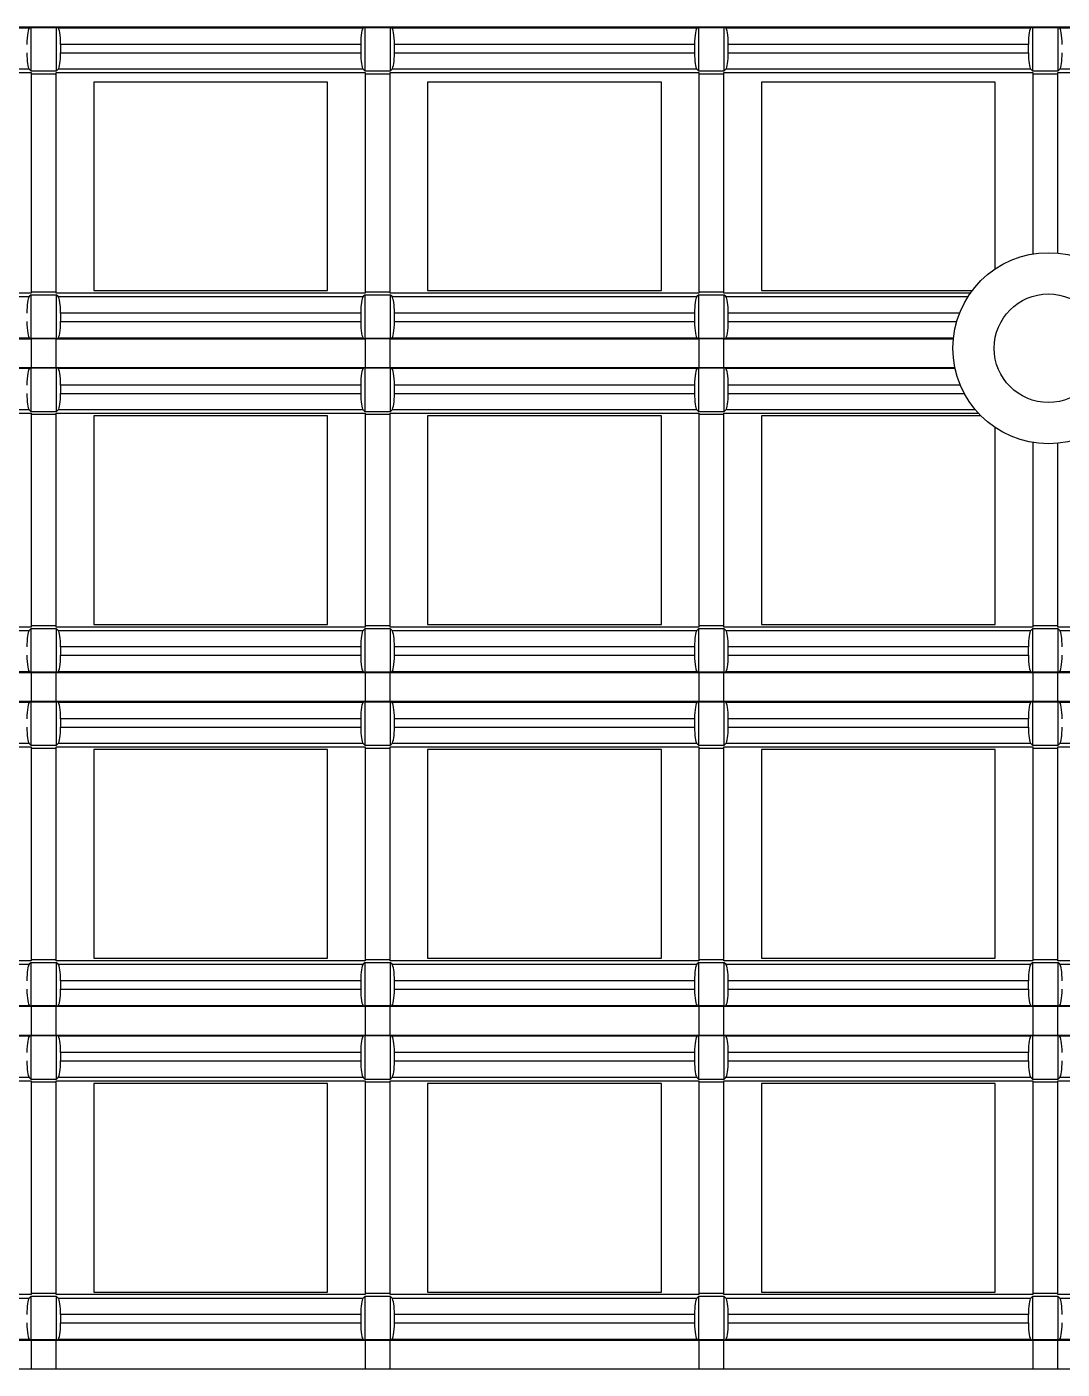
# Model space of a CAD drawing. Header units: inches. Extents: x 0 to 653, y 0 to 346.
# Drawn here: x 79.72 to 92.12, y 303.21 to 319.29 of the extents above; entities that cross this region are included whole.
import ezdxf

# ---------------------------------------------------------------- set-up
doc = ezdxf.new("R2010")
doc.units = ezdxf.units.IN
doc.header["$LTSCALE"] = 35.925693
doc.header["$MEASUREMENT"] = 0
doc.layers.get('0').update_dxf_attribs({"linetype": 'CONTINUOUS'})
doc.layers.add('2', color=7, linetype='CONTINUOUS')
doc.layers.add('71', color=7, linetype='CONTINUOUS')

msp = doc.modelspace()

# ---------------------------------------------------------------- linework, layer by layer
at = {"color": 3, "linetype": 'Continuous'}
msp.add_circle((91.96, 315.44), 0.65, dxfattribs=at)
at = {"layer": '2', "color": 132, "linetype": 'Continuous', "true_color": 0x00cccc}
for p, q in [((0, 319.291), (127.845, 319.291)), ((127.845, 319.287), (0, 319.287)), ((76.091, 319.28), (79.754, 319.28)), ((79.772, 319.284), (79.754, 319.28)), ((79.772, 318.76), (79.772, 319.284)), ((79.772, 319.284), (80.072, 319.284)), ((80.072, 319.284), (80.072, 318.76)), ((80.091, 319.28), (80.072, 319.284)), ((80.091, 319.28), (83.754, 319.28)), ((83.772, 319.284), (83.754, 319.28)), ((83.772, 318.76), (83.772, 319.284)), ((83.772, 319.284), (84.072, 319.284)), ((84.072, 319.284), (84.072, 318.76)), ((84.09, 319.28), (84.072, 319.284)), ((84.09, 319.28), (87.754, 319.28)), ((87.772, 319.284), (87.754, 319.28)), ((87.772, 318.76), (87.772, 319.284)), ((87.772, 319.284), (88.072, 319.284)), ((88.072, 319.284), (88.072, 318.76)), ((88.09, 319.28), (88.072, 319.284)), ((88.09, 319.28), (91.754, 319.28)), ((91.772, 319.284), (91.754, 319.28)), ((91.772, 318.76), (91.772, 319.284)), ((91.772, 319.284), (92.072, 319.284)), ((92.072, 319.284), (92.072, 318.76)), ((92.09, 319.28), (92.072, 319.284)), ((92.09, 319.28), (95.753, 319.28)), ((80.125, 318.981), (80.125, 319.08)), ((83.72, 319.08), (80.125, 319.08)), ((80.125, 318.981), (83.72, 318.981)), ((83.72, 319.08), (83.72, 318.981)), ((84.125, 318.981), (84.125, 319.08)), ((87.72, 319.08), (84.125, 319.08)), ((84.125, 318.981), (87.72, 318.981)), ((87.72, 319.08), (87.72, 318.981)), ((88.124, 318.981), (88.124, 319.08)), ((91.719, 319.08), (88.124, 319.08)), ((88.124, 318.981), (91.719, 318.981)), ((91.719, 319.08), (91.719, 318.981)), ((76.072, 318.743), (79.772, 318.743)), ((79.749, 318.784), (76.095, 318.784)), ((79.749, 318.784), (79.772, 318.76)), ((80.072, 318.76), (79.772, 318.76)), ((79.772, 318.743), (79.772, 316.099)), ((80.072, 318.725), (79.772, 318.725)), ((80.072, 318.76), (80.095, 318.784)), ((80.072, 316.099), (80.072, 318.743)), ((80.072, 318.743), (83.772, 318.743)), ((83.749, 318.784), (80.095, 318.784)), ((83.749, 318.784), (83.772, 318.76)), ((84.072, 318.76), (83.772, 318.76)), ((83.772, 318.743), (83.772, 316.099)), ((84.072, 318.725), (83.772, 318.725)), ((84.072, 318.76), (84.095, 318.784)), ((84.072, 316.099), (84.072, 318.743)), ((84.072, 318.743), (87.772, 318.743)), ((87.749, 318.784), (84.095, 318.784)), ((87.749, 318.784), (87.772, 318.76)), ((88.072, 318.76), (87.772, 318.76)), ((87.772, 318.743), (87.772, 316.099)), ((88.072, 318.725), (87.772, 318.725)), ((88.072, 318.76), (88.095, 318.784)), ((88.072, 316.099), (88.072, 318.743)), ((88.072, 318.743), (91.772, 318.743)), ((91.749, 318.784), (88.095, 318.784)), ((91.749, 318.784), (91.772, 318.76)), ((92.072, 318.76), (91.772, 318.76)), ((91.772, 318.743), (91.772, 316.57)), ((92.072, 318.725), (91.772, 318.725)), ((92.072, 318.76), (92.095, 318.784)), ((92.072, 316.58), (92.072, 318.743)), ((92.072, 318.743), (95.772, 318.743)), ((95.749, 318.784), (92.095, 318.784)), ((80.522, 318.63), (80.522, 316.13)), ((83.322, 318.63), (80.522, 318.63)), ((83.322, 316.13), (83.322, 318.63)), ((84.522, 318.63), (84.522, 316.13)), ((87.322, 318.63), (84.522, 318.63)), ((87.322, 316.13), (87.322, 318.63)), ((88.522, 318.63), (88.522, 316.13)), ((91.322, 318.63), (88.522, 318.63)), ((91.322, 316.391), (91.322, 318.63)), ((79.772, 316.099), (76.072, 316.099)), ((79.772, 316.081), (79.749, 316.058)), ((79.772, 316.116), (80.072, 316.116)), ((79.772, 315.558), (79.772, 316.081)), ((79.772, 316.081), (80.072, 316.081)), ((83.772, 316.099), (80.072, 316.099)), ((80.072, 316.081), (80.072, 315.558)), ((80.095, 316.058), (80.072, 316.081)), ((80.522, 316.13), (83.322, 316.13)), ((83.772, 316.081), (83.749, 316.058)), ((83.772, 316.116), (84.072, 316.116)), ((83.772, 315.558), (83.772, 316.081)), ((83.772, 316.081), (84.072, 316.081)), ((87.772, 316.099), (84.072, 316.099)), ((84.072, 316.081), (84.072, 315.558)), ((84.095, 316.058), (84.072, 316.081)), ((84.522, 316.13), (87.322, 316.13)), ((87.772, 316.081), (87.749, 316.058)), ((87.772, 316.116), (88.072, 316.116)), ((87.772, 315.558), (87.772, 316.081)), ((87.772, 316.081), (88.072, 316.081)), ((91.023, 316.099), (88.072, 316.099)), ((88.072, 316.081), (88.072, 315.558)), ((88.095, 316.058), (88.072, 316.081)), ((88.522, 316.13), (91.046, 316.13)), ((76.095, 316.058), (79.749, 316.058)), ((80.095, 316.058), (83.749, 316.058)), ((84.095, 316.058), (87.749, 316.058)), ((88.095, 316.058), (90.995, 316.058)), ((80.125, 315.761), (80.125, 315.861)), ((83.72, 315.861), (80.125, 315.861)), ((80.125, 315.761), (83.72, 315.761)), ((83.72, 315.861), (83.72, 315.761)), ((84.125, 315.761), (84.125, 315.861)), ((87.72, 315.861), (84.125, 315.861)), ((84.125, 315.761), (87.72, 315.761)), ((87.72, 315.861), (87.72, 315.761)), ((88.124, 315.761), (88.124, 315.861)), ((90.895, 315.861), (88.124, 315.861)), ((88.124, 315.761), (90.86, 315.761)), ((76.072, 315.554), (79.772, 315.554)), ((79.754, 315.561), (76.091, 315.561)), ((79.754, 315.561), (79.772, 315.558)), ((80.072, 315.558), (79.772, 315.558)), ((79.772, 315.554), (79.772, 315.206)), ((80.072, 315.551), (79.772, 315.551)), ((80.072, 315.558), (80.091, 315.561)), ((80.072, 315.206), (80.072, 315.554)), ((80.072, 315.554), (83.772, 315.554)), ((83.754, 315.561), (80.091, 315.561)), ((83.754, 315.561), (83.772, 315.558)), ((84.072, 315.558), (83.772, 315.558)), ((83.772, 315.554), (83.772, 315.206)), ((84.072, 315.551), (83.772, 315.551)), ((84.072, 315.558), (84.09, 315.561)), ((84.072, 315.206), (84.072, 315.554)), ((84.072, 315.554), (87.772, 315.554)), ((87.754, 315.561), (84.09, 315.561)), ((87.754, 315.561), (87.772, 315.558)), ((88.072, 315.558), (87.772, 315.558)), ((87.772, 315.554), (87.772, 315.206)), ((88.072, 315.551), (87.772, 315.551)), ((88.072, 315.558), (88.09, 315.561)), ((88.072, 315.206), (88.072, 315.554)), ((88.072, 315.554), (90.82, 315.554)), ((90.821, 315.561), (88.09, 315.561)), ((79.772, 315.206), (76.072, 315.206)), ((76.091, 315.199), (79.754, 315.199)), ((79.772, 315.203), (79.754, 315.199)), ((79.772, 315.21), (80.072, 315.21)), ((79.772, 314.679), (79.772, 315.203)), ((79.772, 315.203), (80.072, 315.203)), ((83.772, 315.206), (80.072, 315.206)), ((80.072, 315.203), (80.072, 314.679)), ((80.091, 315.199), (80.072, 315.203)), ((80.091, 315.199), (83.754, 315.199)), ((83.772, 315.203), (83.754, 315.199)), ((83.772, 315.21), (84.072, 315.21)), ((83.772, 314.679), (83.772, 315.203)), ((83.772, 315.203), (84.072, 315.203)), ((87.772, 315.206), (84.072, 315.206)), ((84.072, 315.203), (84.072, 314.679)), ((84.09, 315.199), (84.072, 315.203)), ((84.09, 315.199), (87.754, 315.199)), ((87.772, 315.203), (87.754, 315.199)), ((87.772, 315.21), (88.072, 315.21)), ((87.772, 314.679), (87.772, 315.203)), ((87.772, 315.203), (88.072, 315.203)), ((90.838, 315.206), (88.072, 315.206)), ((88.072, 315.203), (88.072, 314.679)), ((88.09, 315.199), (88.072, 315.203)), ((88.09, 315.199), (90.84, 315.199)), ((80.125, 314.899), (80.125, 314.999)), ((83.72, 314.999), (80.125, 314.999)), ((83.72, 314.999), (83.72, 314.899)), ((84.125, 314.899), (84.125, 314.999)), ((87.72, 314.999), (84.125, 314.999)), ((87.72, 314.999), (87.72, 314.899)), ((88.124, 314.899), (88.124, 314.999)), ((90.903, 314.999), (88.124, 314.999)), ((80.125, 314.899), (83.72, 314.899)), ((84.125, 314.899), (87.72, 314.899)), ((88.124, 314.899), (90.95, 314.899)), ((76.072, 314.661), (79.772, 314.661)), ((79.749, 314.702), (76.095, 314.702)), ((79.749, 314.702), (79.772, 314.679)), ((80.072, 314.679), (79.772, 314.679)), ((79.772, 314.661), (79.772, 312.099)), ((80.072, 314.644), (79.772, 314.644)), ((80.072, 314.679), (80.095, 314.702)), ((80.072, 312.099), (80.072, 314.661)), ((80.072, 314.661), (83.772, 314.661)), ((83.749, 314.702), (80.095, 314.702)), ((80.522, 314.63), (80.522, 312.13)), ((83.322, 314.63), (80.522, 314.63)), ((83.322, 312.13), (83.322, 314.63)), ((83.749, 314.702), (83.772, 314.679)), ((84.072, 314.679), (83.772, 314.679)), ((83.772, 314.661), (83.772, 312.099)), ((84.072, 314.644), (83.772, 314.644)), ((84.072, 314.679), (84.095, 314.702)), ((84.072, 312.099), (84.072, 314.661)), ((84.072, 314.661), (87.772, 314.661)), ((87.749, 314.702), (84.095, 314.702)), ((84.522, 314.63), (84.522, 312.13)), ((87.322, 314.63), (84.522, 314.63)), ((87.322, 312.13), (87.322, 314.63)), ((87.749, 314.702), (87.772, 314.679)), ((88.072, 314.679), (87.772, 314.679)), ((87.772, 314.661), (87.772, 312.099)), ((88.072, 314.644), (87.772, 314.644)), ((88.072, 314.679), (88.095, 314.702)), ((88.072, 312.099), (88.072, 314.661)), ((88.072, 314.661), (91.12, 314.661)), ((91.083, 314.702), (88.095, 314.702)), ((88.522, 314.63), (88.522, 312.13)), ((91.15, 314.63), (88.522, 314.63)), ((91.322, 312.13), (91.322, 314.489)), ((91.772, 314.31), (91.772, 312.099)), ((92.072, 312.099), (92.072, 314.3)), ((79.772, 312.099), (76.072, 312.099)), ((76.095, 312.058), (79.749, 312.058)), ((79.772, 312.081), (79.749, 312.058)), ((79.772, 312.117), (80.072, 312.117)), ((79.772, 311.558), (79.772, 312.081)), ((79.772, 312.081), (80.072, 312.081)), ((83.772, 312.099), (80.072, 312.099)), ((80.072, 312.081), (80.072, 311.558)), ((80.095, 312.058), (80.072, 312.081)), ((80.095, 312.058), (83.749, 312.058)), ((80.522, 312.13), (83.322, 312.13)), ((83.772, 312.081), (83.749, 312.058)), ((83.772, 312.117), (84.072, 312.117)), ((83.772, 311.558), (83.772, 312.081)), ((83.772, 312.081), (84.072, 312.081)), ((87.772, 312.099), (84.072, 312.099)), ((84.072, 312.081), (84.072, 311.558)), ((84.095, 312.058), (84.072, 312.081)), ((84.095, 312.058), (87.749, 312.058)), ((84.522, 312.13), (87.322, 312.13)), ((87.772, 312.081), (87.749, 312.058)), ((87.772, 312.117), (88.072, 312.117)), ((87.772, 311.558), (87.772, 312.081)), ((87.772, 312.081), (88.072, 312.081)), ((91.772, 312.099), (88.072, 312.099)), ((88.072, 312.081), (88.072, 311.558)), ((88.095, 312.058), (88.072, 312.081)), ((88.095, 312.058), (91.749, 312.058)), ((88.522, 312.13), (91.322, 312.13)), ((91.772, 312.081), (91.749, 312.058)), ((91.772, 312.117), (92.072, 312.117)), ((91.772, 311.558), (91.772, 312.081)), ((91.772, 312.081), (92.072, 312.081)), ((95.772, 312.099), (92.072, 312.099)), ((92.072, 312.081), (92.072, 311.558)), ((92.095, 312.058), (92.072, 312.081)), ((92.095, 312.058), (95.749, 312.058)), ((80.125, 311.761), (80.125, 311.861)), ((83.72, 311.861), (80.125, 311.861)), ((80.125, 311.761), (83.72, 311.761)), ((83.72, 311.861), (83.72, 311.761)), ((84.125, 311.761), (84.125, 311.861)), ((87.72, 311.861), (84.125, 311.861)), ((84.125, 311.761), (87.72, 311.761)), ((87.72, 311.861), (87.72, 311.761)), ((88.124, 311.761), (88.124, 311.861)), ((91.719, 311.861), (88.124, 311.861)), ((88.124, 311.761), (91.719, 311.761)), ((91.719, 311.861), (91.719, 311.761)), ((79.754, 311.561), (76.091, 311.561)), ((79.754, 311.561), (79.772, 311.558)), ((80.072, 311.558), (80.091, 311.561)), ((83.754, 311.561), (80.091, 311.561)), ((83.754, 311.561), (83.772, 311.558)), ((84.072, 311.558), (84.09, 311.561)), ((87.754, 311.561), (84.09, 311.561)), ((87.754, 311.561), (87.772, 311.558)), ((88.072, 311.558), (88.09, 311.561)), ((91.754, 311.561), (88.09, 311.561)), ((91.754, 311.561), (91.772, 311.558)), ((92.072, 311.558), (92.09, 311.561)), ((95.753, 311.561), (92.09, 311.561)), ((76.072, 311.554), (79.772, 311.554)), ((80.072, 311.558), (79.772, 311.558)), ((79.772, 311.554), (79.772, 311.206)), ((80.072, 311.551), (79.772, 311.551)), ((80.072, 311.206), (80.072, 311.554)), ((80.072, 311.554), (83.772, 311.554)), ((84.072, 311.558), (83.772, 311.558)), ((83.772, 311.554), (83.772, 311.206)), ((84.072, 311.551), (83.772, 311.551)), ((84.072, 311.206), (84.072, 311.554)), ((84.072, 311.554), (87.772, 311.554)), ((88.072, 311.558), (87.772, 311.558)), ((87.772, 311.554), (87.772, 311.206)), ((88.072, 311.551), (87.772, 311.551)), ((88.072, 311.206), (88.072, 311.554)), ((88.072, 311.554), (91.772, 311.554)), ((92.072, 311.558), (91.772, 311.558)), ((91.772, 311.554), (91.772, 311.206)), ((92.072, 311.551), (91.772, 311.551)), ((92.072, 311.206), (92.072, 311.554)), ((92.072, 311.554), (95.772, 311.554)), ((79.772, 311.206), (76.072, 311.206)), ((76.091, 311.199), (79.754, 311.199)), ((79.772, 311.203), (79.754, 311.199)), ((79.772, 311.21), (80.072, 311.21)), ((79.772, 310.679), (79.772, 311.203)), ((79.772, 311.203), (80.072, 311.203)), ((83.772, 311.206), (80.072, 311.206)), ((80.072, 311.203), (80.072, 310.679)), ((80.091, 311.199), (80.072, 311.203)), ((80.091, 311.199), (83.754, 311.199)), ((83.772, 311.203), (83.754, 311.199)), ((83.772, 311.21), (84.072, 311.21)), ((83.772, 310.679), (83.772, 311.203)), ((83.772, 311.203), (84.072, 311.203)), ((87.772, 311.206), (84.072, 311.206)), ((84.072, 311.203), (84.072, 310.679)), ((84.09, 311.199), (84.072, 311.203)), ((84.09, 311.199), (87.754, 311.199)), ((87.772, 311.203), (87.754, 311.199)), ((87.772, 311.21), (88.072, 311.21)), ((87.772, 310.679), (87.772, 311.203)), ((87.772, 311.203), (88.072, 311.203)), ((91.772, 311.206), (88.072, 311.206)), ((88.072, 311.203), (88.072, 310.679)), ((88.09, 311.199), (88.072, 311.203)), ((88.09, 311.199), (91.754, 311.199)), ((91.772, 311.203), (91.754, 311.199)), ((91.772, 311.21), (92.072, 311.21)), ((91.772, 310.679), (91.772, 311.203)), ((91.772, 311.203), (92.072, 311.203)), ((95.772, 311.206), (92.072, 311.206)), ((92.072, 311.203), (92.072, 310.679)), ((92.09, 311.199), (92.072, 311.203)), ((92.09, 311.199), (95.753, 311.199)), ((80.125, 310.899), (80.125, 310.999)), ((83.72, 310.999), (80.125, 310.999)), ((83.72, 310.999), (83.72, 310.899)), ((84.125, 310.899), (84.125, 310.999)), ((87.72, 310.999), (84.125, 310.999)), ((87.72, 310.999), (87.72, 310.899)), ((88.124, 310.899), (88.124, 310.999)), ((91.719, 310.999), (88.124, 310.999)), ((91.719, 310.999), (91.719, 310.899)), ((80.125, 310.899), (83.72, 310.899)), ((84.125, 310.899), (87.72, 310.899)), ((88.124, 310.899), (91.719, 310.899)), ((76.072, 310.662), (79.772, 310.662)), ((79.749, 310.702), (76.095, 310.702)), ((79.749, 310.702), (79.772, 310.679)), ((80.072, 310.679), (79.772, 310.679)), ((79.772, 310.662), (79.772, 308.099)), ((80.072, 310.644), (79.772, 310.644)), ((80.072, 310.679), (80.095, 310.702)), ((80.072, 308.099), (80.072, 310.662)), ((80.072, 310.662), (83.772, 310.662)), ((83.749, 310.702), (80.095, 310.702)), ((80.522, 310.63), (80.522, 308.13)), ((83.322, 310.63), (80.522, 310.63)), ((83.322, 308.13), (83.322, 310.63)), ((83.749, 310.702), (83.772, 310.679)), ((84.072, 310.679), (83.772, 310.679)), ((83.772, 310.662), (83.772, 308.099)), ((84.072, 310.644), (83.772, 310.644)), ((84.072, 310.679), (84.095, 310.702)), ((84.072, 308.099), (84.072, 310.662)), ((84.072, 310.662), (87.772, 310.662)), ((87.749, 310.702), (84.095, 310.702)), ((84.522, 310.63), (84.522, 308.13)), ((87.322, 310.63), (84.522, 310.63)), ((87.322, 308.13), (87.322, 310.63)), ((87.749, 310.702), (87.772, 310.679)), ((88.072, 310.679), (87.772, 310.679)), ((87.772, 310.662), (87.772, 308.099)), ((88.072, 310.644), (87.772, 310.644)), ((88.072, 310.679), (88.095, 310.702)), ((88.072, 308.099), (88.072, 310.662)), ((88.072, 310.662), (91.772, 310.662)), ((91.749, 310.702), (88.095, 310.702)), ((88.522, 310.63), (88.522, 308.13)), ((91.322, 310.63), (88.522, 310.63)), ((91.322, 308.13), (91.322, 310.63)), ((91.749, 310.702), (91.772, 310.679)), ((92.072, 310.679), (91.772, 310.679)), ((91.772, 310.662), (91.772, 308.099)), ((92.072, 310.644), (91.772, 310.644)), ((92.072, 310.679), (92.095, 310.702)), ((92.072, 308.099), (92.072, 310.662)), ((92.072, 310.662), (95.772, 310.662)), ((95.749, 310.702), (92.095, 310.702)), ((79.772, 308.099), (76.072, 308.099)), ((76.095, 308.058), (79.749, 308.058)), ((79.772, 308.081), (79.749, 308.058)), ((79.772, 308.117), (80.072, 308.117)), ((79.772, 307.558), (79.772, 308.081)), ((79.772, 308.081), (80.072, 308.081)), ((83.772, 308.099), (80.072, 308.099)), ((80.072, 308.081), (80.072, 307.558)), ((80.095, 308.058), (80.072, 308.081)), ((80.095, 308.058), (83.749, 308.058)), ((80.522, 308.13), (83.322, 308.13)), ((83.772, 308.081), (83.749, 308.058)), ((83.772, 308.117), (84.072, 308.117)), ((83.772, 307.558), (83.772, 308.081)), ((83.772, 308.081), (84.072, 308.081)), ((87.772, 308.099), (84.072, 308.099)), ((84.072, 308.081), (84.072, 307.558)), ((84.095, 308.058), (84.072, 308.081)), ((84.095, 308.058), (87.749, 308.058)), ((84.522, 308.13), (87.322, 308.13)), ((87.772, 308.081), (87.749, 308.058)), ((87.772, 308.117), (88.072, 308.117)), ((87.772, 307.558), (87.772, 308.081)), ((87.772, 308.081), (88.072, 308.081)), ((91.772, 308.099), (88.072, 308.099)), ((88.072, 308.081), (88.072, 307.558)), ((88.095, 308.058), (88.072, 308.081)), ((88.095, 308.058), (91.749, 308.058)), ((88.522, 308.13), (91.322, 308.13)), ((91.772, 308.081), (91.749, 308.058)), ((91.772, 308.117), (92.072, 308.117)), ((91.772, 307.558), (91.772, 308.081)), ((91.772, 308.081), (92.072, 308.081)), ((95.772, 308.099), (92.072, 308.099)), ((92.072, 308.081), (92.072, 307.558)), ((92.095, 308.058), (92.072, 308.081)), ((92.095, 308.058), (95.749, 308.058)), ((80.125, 307.761), (80.125, 307.861)), ((83.72, 307.861), (80.125, 307.861)), ((83.72, 307.861), (83.72, 307.761)), ((84.125, 307.761), (84.125, 307.861)), ((87.72, 307.861), (84.125, 307.861)), ((87.72, 307.861), (87.72, 307.761)), ((88.124, 307.761), (88.124, 307.861)), ((91.719, 307.861), (88.124, 307.861)), ((91.719, 307.861), (91.719, 307.761)), ((80.125, 307.761), (83.72, 307.761)), ((84.125, 307.761), (87.72, 307.761)), ((88.124, 307.761), (91.719, 307.761)), ((76.072, 307.554), (79.772, 307.554)), ((79.754, 307.561), (76.091, 307.561)), ((79.754, 307.561), (79.772, 307.558)), ((80.072, 307.558), (79.772, 307.558)), ((79.772, 307.554), (79.772, 307.206)), ((80.072, 307.551), (79.772, 307.551)), ((80.072, 307.558), (80.091, 307.561)), ((80.072, 307.206), (80.072, 307.554)), ((80.072, 307.554), (83.772, 307.554)), ((83.754, 307.561), (80.091, 307.561)), ((83.754, 307.561), (83.772, 307.558)), ((84.072, 307.558), (83.772, 307.558)), ((83.772, 307.554), (83.772, 307.206)), ((84.072, 307.551), (83.772, 307.551)), ((84.072, 307.558), (84.09, 307.561)), ((84.072, 307.206), (84.072, 307.554)), ((84.072, 307.554), (87.772, 307.554)), ((87.754, 307.561), (84.09, 307.561)), ((87.754, 307.561), (87.772, 307.558)), ((88.072, 307.558), (87.772, 307.558)), ((87.772, 307.554), (87.772, 307.206)), ((88.072, 307.551), (87.772, 307.551)), ((88.072, 307.558), (88.09, 307.561)), ((88.072, 307.206), (88.072, 307.554)), ((88.072, 307.554), (91.772, 307.554)), ((91.754, 307.561), (88.09, 307.561)), ((91.754, 307.561), (91.772, 307.558)), ((92.072, 307.558), (91.772, 307.558)), ((91.772, 307.554), (91.772, 307.206)), ((92.072, 307.551), (91.772, 307.551)), ((92.072, 307.558), (92.09, 307.561)), ((92.072, 307.206), (92.072, 307.554)), ((92.072, 307.554), (95.772, 307.554)), ((95.753, 307.561), (92.09, 307.561)), ((79.772, 307.206), (76.072, 307.206)), ((76.091, 307.199), (79.754, 307.199)), ((79.772, 307.203), (79.754, 307.199)), ((79.772, 307.21), (80.072, 307.21)), ((79.772, 306.679), (79.772, 307.203)), ((79.772, 307.203), (80.072, 307.203)), ((83.772, 307.206), (80.072, 307.206)), ((80.072, 307.203), (80.072, 306.679)), ((80.091, 307.199), (80.072, 307.203)), ((80.091, 307.199), (83.754, 307.199)), ((83.772, 307.203), (83.754, 307.199)), ((83.772, 307.21), (84.072, 307.21)), ((83.772, 306.679), (83.772, 307.203)), ((83.772, 307.203), (84.072, 307.203)), ((87.772, 307.206), (84.072, 307.206)), ((84.072, 307.203), (84.072, 306.679)), ((84.09, 307.199), (84.072, 307.203)), ((84.09, 307.199), (87.754, 307.199)), ((87.772, 307.203), (87.754, 307.199)), ((87.772, 307.21), (88.072, 307.21)), ((87.772, 306.679), (87.772, 307.203)), ((87.772, 307.203), (88.072, 307.203)), ((91.772, 307.206), (88.072, 307.206)), ((88.072, 307.203), (88.072, 306.679)), ((88.09, 307.199), (88.072, 307.203)), ((88.09, 307.199), (91.754, 307.199)), ((91.772, 307.203), (91.754, 307.199)), ((91.772, 307.21), (92.072, 307.21)), ((91.772, 306.679), (91.772, 307.203)), ((91.772, 307.203), (92.072, 307.203)), ((95.772, 307.206), (92.072, 307.206)), ((92.072, 307.203), (92.072, 306.679)), ((92.09, 307.199), (92.072, 307.203)), ((92.09, 307.199), (95.753, 307.199)), ((80.125, 306.899), (80.125, 306.999)), ((83.72, 306.999), (80.125, 306.999)), ((80.125, 306.899), (83.72, 306.899)), ((83.72, 306.999), (83.72, 306.899)), ((84.125, 306.899), (84.125, 306.999)), ((87.72, 306.999), (84.125, 306.999)), ((84.125, 306.899), (87.72, 306.899)), ((87.72, 306.999), (87.72, 306.899)), ((88.124, 306.899), (88.124, 306.999)), ((91.719, 306.999), (88.124, 306.999)), ((88.124, 306.899), (91.719, 306.899)), ((91.719, 306.999), (91.719, 306.899)), ((76.072, 306.662), (79.772, 306.662)), ((79.749, 306.703), (76.095, 306.703)), ((79.749, 306.703), (79.772, 306.679)), ((80.072, 306.679), (79.772, 306.679)), ((79.772, 306.662), (79.772, 304.099)), ((80.072, 306.644), (79.772, 306.644)), ((80.072, 306.679), (80.095, 306.703)), ((80.072, 304.099), (80.072, 306.662)), ((80.072, 306.662), (83.772, 306.662)), ((83.749, 306.703), (80.095, 306.703)), ((80.522, 306.63), (80.522, 304.13)), ((83.322, 306.63), (80.522, 306.63)), ((83.322, 304.13), (83.322, 306.63)), ((83.749, 306.703), (83.772, 306.679)), ((84.072, 306.679), (83.772, 306.679)), ((83.772, 306.662), (83.772, 304.099)), ((84.072, 306.644), (83.772, 306.644)), ((84.072, 306.679), (84.095, 306.703)), ((84.072, 304.099), (84.072, 306.662)), ((84.072, 306.662), (87.772, 306.662)), ((87.749, 306.703), (84.095, 306.703)), ((84.522, 306.63), (84.522, 304.13)), ((87.322, 306.63), (84.522, 306.63)), ((87.322, 304.13), (87.322, 306.63)), ((87.749, 306.703), (87.772, 306.679)), ((88.072, 306.679), (87.772, 306.679)), ((87.772, 306.662), (87.772, 304.099)), ((88.072, 306.644), (87.772, 306.644)), ((88.072, 306.679), (88.095, 306.703)), ((88.072, 304.099), (88.072, 306.662)), ((88.072, 306.662), (91.772, 306.662)), ((91.749, 306.703), (88.095, 306.703)), ((88.522, 306.63), (88.522, 304.13)), ((91.322, 306.63), (88.522, 306.63)), ((91.322, 304.13), (91.322, 306.63)), ((91.749, 306.703), (91.772, 306.679)), ((92.072, 306.679), (91.772, 306.679)), ((91.772, 306.662), (91.772, 304.099)), ((92.072, 306.644), (91.772, 306.644)), ((92.072, 306.679), (92.095, 306.703)), ((92.072, 304.099), (92.072, 306.662)), ((92.072, 306.662), (95.772, 306.662)), ((95.749, 306.703), (92.095, 306.703)), ((79.772, 304.099), (76.072, 304.099)), ((76.095, 304.058), (79.749, 304.058)), ((79.772, 304.081), (79.749, 304.058)), ((79.772, 304.117), (80.072, 304.117)), ((79.772, 303.558), (79.772, 304.081)), ((79.772, 304.081), (80.072, 304.081)), ((83.772, 304.099), (80.072, 304.099)), ((80.072, 304.081), (80.072, 303.558)), ((80.095, 304.058), (80.072, 304.081)), ((80.095, 304.058), (83.749, 304.058)), ((80.522, 304.13), (83.322, 304.13)), ((83.772, 304.081), (83.749, 304.058)), ((83.772, 304.117), (84.072, 304.117)), ((83.772, 303.558), (83.772, 304.081)), ((83.772, 304.081), (84.072, 304.081)), ((87.772, 304.099), (84.072, 304.099)), ((84.072, 304.081), (84.072, 303.558)), ((84.095, 304.058), (84.072, 304.081)), ((84.095, 304.058), (87.749, 304.058)), ((84.522, 304.13), (87.322, 304.13)), ((87.772, 304.081), (87.749, 304.058)), ((87.772, 304.117), (88.072, 304.117)), ((87.772, 303.558), (87.772, 304.081)), ((87.772, 304.081), (88.072, 304.081)), ((91.772, 304.099), (88.072, 304.099)), ((88.072, 304.081), (88.072, 303.558)), ((88.095, 304.058), (88.072, 304.081)), ((88.095, 304.058), (91.749, 304.058)), ((88.522, 304.13), (91.322, 304.13)), ((91.772, 304.081), (91.749, 304.058)), ((91.772, 304.117), (92.072, 304.117)), ((91.772, 303.558), (91.772, 304.081)), ((91.772, 304.081), (92.072, 304.081)), ((95.772, 304.099), (92.072, 304.099)), ((92.072, 304.081), (92.072, 303.558)), ((92.095, 304.058), (92.072, 304.081)), ((92.095, 304.058), (95.749, 304.058)), ((80.125, 303.761), (80.125, 303.861)), ((83.72, 303.861), (80.125, 303.861)), ((83.72, 303.861), (83.72, 303.761)), ((84.125, 303.761), (84.125, 303.861)), ((87.72, 303.861), (84.125, 303.861)), ((87.72, 303.861), (87.72, 303.761)), ((88.124, 303.761), (88.124, 303.861)), ((91.719, 303.861), (88.124, 303.861)), ((91.719, 303.861), (91.719, 303.761)), ((80.125, 303.761), (83.72, 303.761)), ((84.125, 303.761), (87.72, 303.761)), ((88.124, 303.761), (91.719, 303.761)), ((76.072, 303.554), (79.772, 303.554)), ((79.754, 303.561), (76.091, 303.561)), ((79.754, 303.561), (79.772, 303.558)), ((80.072, 303.558), (79.772, 303.558)), ((79.772, 303.554), (79.772, 303.206)), ((80.072, 303.551), (79.772, 303.551)), ((80.072, 303.558), (80.091, 303.561)), ((80.072, 303.206), (80.072, 303.554)), ((80.072, 303.554), (83.772, 303.554)), ((83.754, 303.561), (80.091, 303.561)), ((83.754, 303.561), (83.772, 303.558)), ((84.072, 303.558), (83.772, 303.558)), ((83.772, 303.554), (83.772, 303.206)), ((84.072, 303.551), (83.772, 303.551)), ((84.072, 303.558), (84.09, 303.561)), ((84.072, 303.206), (84.072, 303.554)), ((84.072, 303.554), (87.772, 303.554)), ((87.754, 303.561), (84.09, 303.561)), ((87.754, 303.561), (87.772, 303.558)), ((88.072, 303.558), (87.772, 303.558)), ((87.772, 303.554), (87.772, 303.206)), ((88.072, 303.551), (87.772, 303.551)), ((88.072, 303.558), (88.09, 303.561)), ((88.072, 303.206), (88.072, 303.554)), ((88.072, 303.554), (91.772, 303.554)), ((91.754, 303.561), (88.09, 303.561)), ((91.754, 303.561), (91.772, 303.558)), ((92.072, 303.558), (91.772, 303.558)), ((91.772, 303.554), (91.772, 303.206)), ((92.072, 303.551), (91.772, 303.551)), ((92.072, 303.558), (92.09, 303.561)), ((92.072, 303.206), (92.072, 303.554)), ((92.072, 303.554), (95.772, 303.554)), ((95.753, 303.561), (92.09, 303.561)), ((79.772, 303.206), (76.072, 303.206)), ((79.772, 303.21), (80.072, 303.21)), ((83.772, 303.206), (80.072, 303.206)), ((83.772, 303.21), (84.072, 303.21)), ((87.772, 303.206), (84.072, 303.206)), ((87.772, 303.21), (88.072, 303.21)), ((91.772, 303.206), (88.072, 303.206)), ((91.772, 303.21), (92.072, 303.21)), ((95.772, 303.206), (92.072, 303.206))]:
    msp.add_line(p, q, dxfattribs=at)
for centre, start_param, end_param in [((79.755, 319.08), 0.034907, 1.570796), ((80.089, 319.08), -1.570796, -0.034907), ((83.755, 319.08), 0.034907, 1.570796), ((84.089, 319.08), -1.570796, -0.034907), ((87.755, 319.08), 0.034907, 1.570796), ((88.089, 319.08), -1.570796, -0.034907), ((91.755, 319.08), 0.034907, 1.570796), ((92.089, 319.08), -1.570796, -0.034907), ((79.755, 318.981), 1.570796, 2.96706), ((80.089, 318.981), -2.96706, -1.570796), ((83.755, 318.981), 1.570796, 2.96706), ((84.089, 318.981), -2.96706, -1.570796), ((87.755, 318.981), 1.570796, 2.96706), ((88.089, 318.981), -2.96706, -1.570796), ((91.755, 318.981), 1.570796, 2.96706), ((92.089, 318.981), -2.96706, -1.570796), ((79.755, 315.861), 0.174533, 1.570796), ((80.089, 315.861), -1.570796, -0.174533), ((83.755, 315.861), 0.174533, 1.570796), ((84.089, 315.861), -1.570796, -0.174533), ((87.755, 315.861), 0.174533, 1.570796), ((88.089, 315.861), -1.570796, -0.174533), ((79.755, 315.761), -4.712389, -3.176499), ((80.089, 315.761), -3.106686, -1.570796), ((83.755, 315.761), -4.712389, -3.176499), ((84.089, 315.761), -3.106686, -1.570796), ((87.755, 315.761), 1.570796, 3.106686), ((88.089, 315.761), -3.106686, -1.570796), ((79.755, 314.999), 0.034907, 1.570796), ((80.089, 314.999), -1.570796, -0.034907), ((83.755, 314.999), 0.034907, 1.570796), ((84.089, 314.999), -1.570796, -0.034907), ((87.755, 314.999), 0.034907, 1.570796), ((88.089, 314.999), -1.570796, -0.034907), ((79.755, 314.899), -4.712389, -3.316126), ((80.089, 314.899), -2.96706, -1.570796), ((83.755, 314.899), 1.570796, 2.96706), ((84.089, 314.899), -2.96706, -1.570796), ((87.755, 314.899), 1.570796, 2.96706), ((88.089, 314.899), -2.96706, -1.570796), ((79.755, 311.861), 0.174533, 1.570796), ((80.089, 311.861), -1.570796, -0.174533), ((83.755, 311.861), 0.174533, 1.570796), ((84.089, 311.861), -1.570796, -0.174533), ((87.755, 311.861), 0.174533, 1.570796), ((88.089, 311.861), -1.570796, -0.174533), ((91.755, 311.861), 0.174533, 1.570796), ((92.089, 311.861), -1.570796, -0.174533), ((79.755, 311.761), -4.712389, -3.176499), ((80.089, 311.761), -3.106686, -1.570796), ((83.755, 311.761), -4.712389, -3.176499), ((84.089, 311.761), -3.106686, -1.570796), ((87.755, 311.761), 1.570796, 3.106686), ((88.089, 311.761), -3.106686, -1.570796), ((91.755, 311.761), 1.570796, 3.106686), ((92.089, 311.761), -3.106686, -1.570796), ((79.755, 310.999), 0.034907, 1.570796), ((80.089, 310.999), -1.570796, -0.034907), ((83.755, 310.999), 0.034907, 1.570796), ((84.089, 310.999), -1.570796, -0.034907), ((87.755, 310.999), 0.034907, 1.570796), ((88.089, 310.999), -1.570796, -0.034907), ((91.755, 310.999), 0.034907, 1.570796), ((92.089, 310.999), -1.570796, -0.034907), ((79.755, 310.899), -4.712389, -3.316126), ((80.089, 310.899), -2.96706, -1.570796), ((83.755, 310.899), 1.570796, 2.96706), ((84.089, 310.899), -2.96706, -1.570796), ((87.755, 310.899), 1.570796, 2.96706), ((88.089, 310.899), -2.96706, -1.570796), ((91.755, 310.899), 1.570796, 2.96706), ((92.089, 310.899), -2.96706, -1.570796), ((79.755, 307.861), 0.174533, 1.570796), ((80.089, 307.861), -1.570796, -0.174533), ((83.755, 307.861), 0.174533, 1.570796), ((84.089, 307.861), -1.570796, -0.174533), ((87.755, 307.861), 0.174533, 1.570796), ((88.089, 307.861), -1.570796, -0.174533), ((91.755, 307.861), 0.174533, 1.570796), ((92.089, 307.861), -1.570796, -0.174533), ((79.755, 307.761), -4.712389, -3.176499), ((80.089, 307.761), -3.106686, -1.570796), ((83.755, 307.761), -4.712389, -3.176499), ((84.089, 307.761), -3.106686, -1.570796), ((87.755, 307.761), 1.570796, 3.106686), ((88.089, 307.761), -3.106686, -1.570796), ((91.755, 307.761), 1.570796, 3.106686), ((92.089, 307.761), -3.106686, -1.570796), ((79.755, 306.999), 0.034907, 1.570796), ((80.089, 306.999), -1.570796, -0.034907), ((83.755, 306.999), 0.034907, 1.570796), ((84.089, 306.999), -1.570796, -0.034907), ((87.755, 306.999), 0.034907, 1.570796), ((88.089, 306.999), -1.570796, -0.034907), ((91.755, 306.999), 0.034907, 1.570796), ((92.089, 306.999), -1.570796, -0.034907), ((79.755, 306.899), -4.712389, -3.316126), ((80.089, 306.899), -2.96706, -1.570796), ((83.755, 306.899), 1.570796, 2.96706), ((84.089, 306.899), -2.96706, -1.570796), ((87.755, 306.899), 1.570796, 2.96706), ((88.089, 306.899), -2.96706, -1.570796), ((91.755, 306.899), 1.570796, 2.96706), ((92.089, 306.899), -2.96706, -1.570796), ((79.755, 303.861), 0.174533, 1.570796), ((80.089, 303.861), -1.570796, -0.174533), ((83.755, 303.861), 0.174533, 1.570796), ((84.089, 303.861), -1.570796, -0.174533), ((87.755, 303.861), 0.174533, 1.570796), ((88.089, 303.861), -1.570796, -0.174533), ((91.755, 303.861), 0.174533, 1.570796), ((92.089, 303.861), -1.570796, -0.174533), ((79.755, 303.761), 1.570796, 3.106686), ((80.089, 303.761), -3.106686, -1.570796), ((83.755, 303.761), 1.570796, 3.106686), ((84.089, 303.761), -3.106686, -1.570796), ((87.755, 303.761), 1.570796, 3.106686), ((88.089, 303.761), -3.106686, -1.570796), ((91.755, 303.761), 1.570796, 3.106686), ((92.089, 303.761), -3.106686, -1.570796)]:
    msp.add_ellipse(centre, major_axis=(0, 0.2), ratio=0.176327, start_param=start_param, end_param=end_param, dxfattribs=at)
at = {"layer": '71', "color": 3, "linetype": 'Continuous'}
msp.add_circle((91.96, 315.44), 1.145, dxfattribs=at)

doc.saveas('drawing.dxf')
